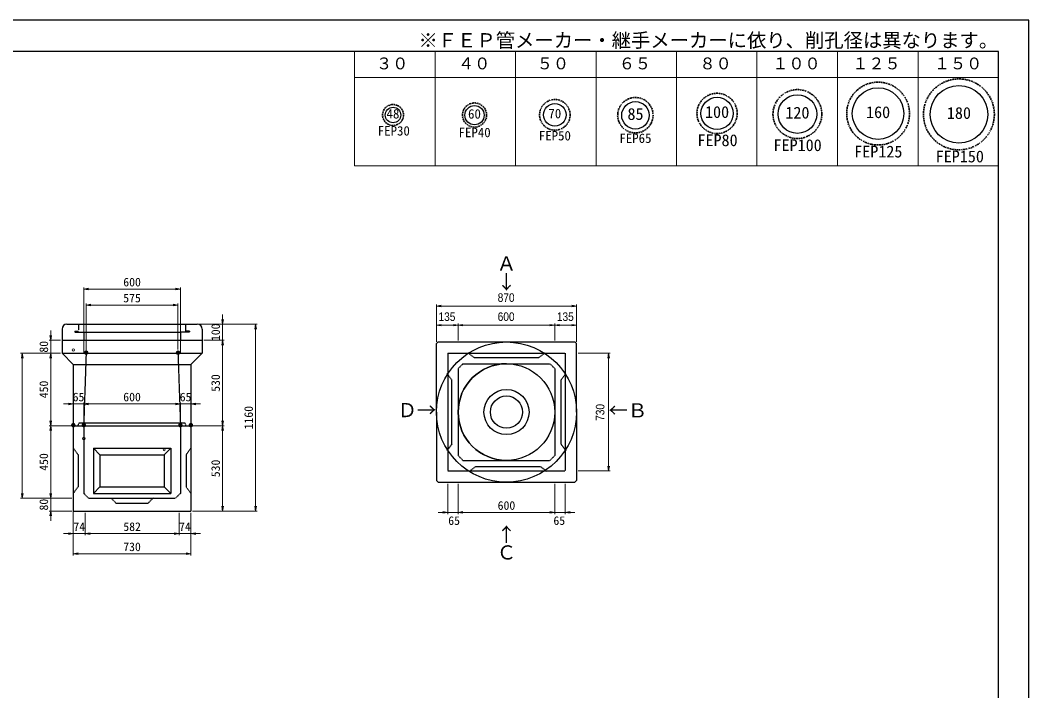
# Model space of a CAD drawing. Units: millimetres, scale not verified. Extents: x -297 to 298, y -210 to 210.
# Drawn here: x -15.3 to 297.9, y 2.4 to 210.5 of the extents above; entities that cross this region are included whole.
import ezdxf
from ezdxf.enums import TextEntityAlignment as Align

# ---------------------------------------------------------------- set-up
doc = ezdxf.new("R2010")
doc.units = ezdxf.units.MM
for name, pattern in [('DASHED', [7.5, 6, -1.5]), ('USER1', [12.95, 6.35, -3.175, 0.25, -3.175]), ('USER2', [4.7625, 3.175, -1.5875])]:
    doc.linetypes.add(name, pattern=pattern)
doc.layers.add('0-0', color=7, linetype='Continuous')
for name, color, linetype, lineweight in [('0-1_0', 9, 'Continuous', 25), ('0-2_dims', 7, 'Continuous', 18), ('0-3_pen1実線', 4, 'Continuous', 13), ('0-4_pen2実線', 3, 'Continuous', 13), ('0-5_pen3実線', 7, 'Continuous', 25), ('0-6_pen4実線', 7, 'Continuous', 25), ('0-7_pen2破線', 3, 'USER2', 25), ('0-8_鉄筋', 7, 'Continuous', 13)]:
    doc.layers.add(name, color=color, linetype=linetype, lineweight=lineweight)
doc.styles.add('ＭＳ ゴシック', font='')
doc.styles.add('ＭＳ Ｐゴシック', font='')
doc.styles.get('ＭＳ ゴシック').set_extended_font_data('MS Gothic')
doc.styles.get('ＭＳ Ｐゴシック').set_extended_font_data('MS PGothic')

# ---------------------------------------------------------------- blocks, each defined once
blk = doc.blocks.new('部分図 1')
at = {"layer": '0-1_0'}
blk.add_lwpolyline([(0, 0), (11898, 0), (11898, 8410), (0, 8410)], close=True, dxfattribs=at)
at = {"layer": '0-2_dims'}
for p, q in [((7709.84, 7506.2), (7709.84, 8214.9)), ((8211.84, 7506.2), (8211.84, 8214.9)), ((8710.84, 7506.2), (8710.84, 8214.9)), ((9210.84, 7506.2), (9210.84, 8214.9)), ((9710.84, 7506.2), (9710.84, 8214.9)), ((10209.84, 7506.2), (10209.84, 8214.9)), ((10710.84, 7506.2), (10710.84, 8214.9)), ((11211.84, 7506.2), (11211.84, 8214.9)), ((11708.84, 7506.2), (11708.84, 8214.9)), ((7709.84, 8055), (11708.84, 8055)), ((11708.84, 7506.2), (7709.84, 7506.2)), ((8289.38, 5532.49), (8289.38, 5344.49)), ((8354.38, 5532.49), (8354.38, 5344.49)), ((8354.38, 5532.49), (8354.38, 5344.49)), ((8954.38, 5532.49), (8954.38, 5344.49)), ((8954.38, 5532.49), (8954.38, 5344.49)), ((9019.38, 5532.49), (9019.38, 5344.49)), ((5964.4, 5372.96), (5964.4, 5212.96)), ((5964.4, 5352.96), (5964.4, 5087.96)), ((6038.72, 5352.96), (6038.72, 5212.96)), ((6038.72, 5352.96), (6038.72, 5212.96)), ((6621.12, 5352.96), (6621.12, 5212.96)), ((6621.12, 5352.96), (6621.12, 5212.96)), ((6694.4, 5352.96), (6694.4, 5212.96)), ((6694.4, 5352.96), (6694.4, 5087.96)), ((8289.38, 5354.49), (8229.38, 5354.49)), ((8289.38, 5354.49), (8354.38, 5354.49)), ((8354.38, 5354.49), (8414.38, 5354.49)), ((8354.38, 5354.49), (8954.38, 5354.49)), ((8954.38, 5354.49), (8894.38, 5354.49)), ((8954.38, 5354.49), (9019.38, 5354.49)), ((9019.38, 5354.49), (9079.38, 5354.49)), ((5964.4, 5222.96), (5904.4, 5222.96)), ((5964.4, 5222.96), (6038.72, 5222.96)), ((6038.72, 5222.96), (6098.72, 5222.96)), ((6038.72, 5222.96), (6621.12, 5222.96)), ((6621.12, 5222.96), (6561.12, 5222.96)), ((6621.12, 5222.96), (6694.4, 5222.96)), ((6694.4, 5222.96), (6754.4, 5222.96)), ((5964.4, 5097.96), (6694.4, 5097.96))]:
    blk.add_line(p, q, dxfattribs=at)
at = {"layer": '0-2_dims', "lineweight": 13}
for p, q in [((8219.38, 6412.49), (8219.38, 6645.49)), ((9089.38, 6412.49), (9089.38, 6645.49)), ((8219.38, 6635.49), (9089.38, 6635.49)), ((8219.38, 6412.49), (8219.38, 6527.07)), ((8354.38, 6517.07), (8219.38, 6517.07)), ((8354.38, 6422.49), (8354.38, 6527.07)), ((8354.38, 6422.49), (8354.38, 6527.07)), ((8354.38, 6517.07), (8954.38, 6517.07)), ((8954.38, 6422.49), (8954.38, 6527.07)), ((8954.38, 6422.49), (8954.38, 6527.07)), ((8954.38, 6517.07), (9089.38, 6517.07)), ((9089.38, 6412.49), (9089.38, 6527.07)), ((9099.38, 6342.49), (9298.38, 6342.49)), ((9288.38, 6342.49), (9288.38, 5612.49)), ((9099.38, 5612.49), (9298.38, 5612.49))]:
    blk.add_line(p, q, dxfattribs=at)
for points in [[(8249.38, 6640.49), (8219.38, 6635.49), (8249.38, 6630.49)], [(9059.38, 6630.49), (9089.38, 6635.49), (9059.38, 6640.49)], [(8249.38, 6522.07), (8219.38, 6517.07), (8249.38, 6512.07)], [(8324.38, 6512.07), (8354.38, 6517.07), (8324.38, 6522.07)], [(8384.38, 6522.07), (8354.38, 6517.07), (8384.38, 6512.07)], [(8924.38, 6512.07), (8954.38, 6517.07), (8924.38, 6522.07)], [(8984.38, 6522.07), (8954.38, 6517.07), (8984.38, 6512.07)], [(9059.38, 6512.07), (9089.38, 6517.07), (9059.38, 6522.07)], [(9293.38, 6312.49), (9288.38, 6342.49), (9283.38, 6312.49)], [(9283.38, 5642.49), (9288.38, 5612.49), (9293.38, 5642.49)]]:
    blk.add_lwpolyline(points, dxfattribs=at)
at = {"layer": '0-2_dims'}
for points in [[(8259.38, 5349.49), (8289.38, 5354.49), (8259.38, 5359.49)], [(8384.38, 5359.49), (8354.38, 5354.49), (8384.38, 5349.49)], [(8384.38, 5359.49), (8354.38, 5354.49), (8384.38, 5349.49)], [(8924.38, 5349.49), (8954.38, 5354.49), (8924.38, 5359.49)], [(8924.38, 5349.49), (8954.38, 5354.49), (8924.38, 5359.49)], [(9049.38, 5359.49), (9019.38, 5354.49), (9049.38, 5349.49)], [(5934.4, 5217.96), (5964.4, 5222.96), (5934.4, 5227.96)], [(6068.72, 5227.96), (6038.72, 5222.96), (6068.72, 5217.96)], [(6068.72, 5227.96), (6038.72, 5222.96), (6068.72, 5217.96)], [(6591.12, 5217.96), (6621.12, 5222.96), (6591.12, 5227.96)], [(6591.12, 5217.96), (6621.12, 5222.96), (6591.12, 5227.96)], [(6724.4, 5227.96), (6694.4, 5222.96), (6724.4, 5217.96)], [(5994.4, 5102.96), (5964.4, 5097.96), (5994.4, 5092.96)], [(6664.4, 5092.96), (6694.4, 5097.96), (6664.4, 5102.96)]]:
    blk.add_lwpolyline(points, dxfattribs=at)
at = {"layer": '0-3_pen1実線'}
blk.add_line((6661.4, 6518.28), (6666.08, 6522.96), dxfattribs=at)
at = {"layer": '0-4_pen2実線'}
for centre, radius in [((5964.4, 6362.96), 8), ((6029.4, 5812.96), 8), ((6529.4, 5742.96), 6)]:
    blk.add_circle(centre, radius, dxfattribs=at)
at = {"layer": '0-5_pen3実線'}
for p, q in [((5924.4, 6522.96), (6734.4, 6522.96)), ((5894.4, 6492.96), (5894.4, 6422.96)), ((6764.4, 6492.96), (6764.4, 6422.96)), ((5894.4, 6422.96), (6764.4, 6422.96)), ((5894.4, 6422.96), (5894.4, 6342.96)), ((6764.4, 6422.96), (6764.4, 6342.96)), ((8219.38, 6402.49), (8229.38, 6412.49)), ((8219.38, 5977.49), (8219.38, 6402.49)), ((8229.38, 6412.49), (9079.38, 6412.49)), ((9089.38, 6402.49), (9079.38, 6412.49)), ((9089.38, 5977.49), (9089.38, 6402.49)), ((5894.4, 6342.96), (6764.4, 6342.96)), ((5964.4, 6272.96), (5894.4, 6342.96)), ((6694.4, 6272.96), (6764.4, 6342.96)), ((5964.4, 6272.96), (6694.4, 6272.96)), ((5964.4, 6272.96), (5964.4, 5892.96)), ((6694.4, 6272.96), (6694.4, 5892.96)), ((8219.38, 5977.49), (8219.38, 5552.49)), ((9089.38, 5977.49), (9089.38, 5552.49)), ((5964.4, 5892.96), (5964.4, 5362.96)), ((5964.4, 5892.96), (6694.4, 5892.96)), ((6694.4, 5892.96), (6694.4, 5362.96)), ((6089.4, 5752.96), (6089.4, 5472.96)), ((6089.4, 5752.96), (6129.4, 5712.96)), ((6089.4, 5752.96), (6329.4, 5752.96)), ((6129.4, 5712.96), (6129.4, 5512.96)), ((6129.4, 5712.96), (6329.4, 5712.96)), ((6329.4, 5752.96), (6569.4, 5752.96)), ((6329.4, 5712.96), (6529.4, 5712.96)), ((6569.4, 5752.96), (6529.4, 5712.96)), ((6529.4, 5712.96), (6529.4, 5512.96)), ((6569.4, 5752.96), (6569.4, 5472.96)), ((6089.4, 5472.96), (6129.4, 5512.96)), ((6129.4, 5512.96), (6329.4, 5512.96)), ((6329.4, 5512.96), (6529.4, 5512.96)), ((6569.4, 5472.96), (6529.4, 5512.96)), ((8219.38, 5552.49), (8229.38, 5542.49)), ((8219.38, 5552.49), (8229.38, 5542.49)), ((8229.38, 5542.49), (9079.38, 5542.49)), ((9089.38, 5552.49), (9079.38, 5542.49)), ((9089.38, 5552.49), (9079.38, 5542.49)), ((6089.4, 5472.96), (6329.4, 5472.96)), ((6329.4, 5472.96), (6569.4, 5472.96)), ((5964.4, 5362.96), (6694.4, 5362.96))]:
    blk.add_line(p, q, dxfattribs=at)
for radius in [435, 300, 140, 100]:
    blk.add_circle((8654.38, 5977.49), radius, dxfattribs=at)
for centre, radius, start, end in [((5924.4, 6492.96), 30, 90, 180), ((6734.4, 6492.96), 30, 0, 90), ((8654.38, 5977.49), 300, 90, 270)]:
    blk.add_arc(centre, radius, start, end, dxfattribs=at)
at = {"layer": '0-6_pen4実線'}
blk.add_lwpolyline([(200, 200), (11709, 200), (11709, 8215), (200, 8215)], close=True, dxfattribs=at)
at = {"layer": '0-7_pen2破線'}
for p, q in [((5997.4, 6522.96), (5997.4, 6487.96)), ((6661.4, 6522.96), (6661.4, 6478.96)), ((5973.4, 6478.96), (5997.4, 6478.96)), ((5973.4, 6478.96), (5973.4, 6472.96)), ((5973.4, 6472.96), (6629.4, 6472.96)), ((6029.4, 6472.96), (6029.4, 6422.96)), ((6685.4, 6472.96), (6629.4, 6472.96)), ((6629.4, 6472.96), (6629.4, 6422.96)), ((6685.4, 6478.96), (6661.4, 6478.96)), ((6685.4, 6478.96), (6685.4, 6472.96)), ((6044, 6343.15), (6029.4, 5907.96)), ((6614.4, 6344), (6629.4, 5907.96)), ((8289.38, 6342.49), (9019.38, 6342.49)), ((8289.38, 6342.49), (8289.38, 5612.49)), ((8454.38, 6315.97), (8414.38, 6345.97)), ((9019.38, 6342.49), (9019.38, 5612.49)), ((8384.38, 6277.49), (8354.38, 6247.49)), ((8384.38, 6277.49), (8924.38, 6277.49)), ((8924.38, 6277.49), (8954.38, 6247.49)), ((8354.38, 6247.49), (8354.38, 5707.49)), ((8954.38, 6247.49), (8954.38, 5707.49)), ((8993.38, 6177.49), (9023.38, 6217.49)), ((8993.38, 5777.49), (8993.38, 6177.49)), ((5994.4, 5892.96), (5999.4, 5907.96)), ((6659.4, 5907.96), (5999.4, 5907.96)), ((6029.4, 5892.96), (6029.4, 5472.96)), ((6629.4, 5892.96), (6629.4, 5472.96)), ((6664.4, 5892.96), (6659.4, 5907.96)), ((8314.38, 5777.49), (8284.38, 5737.49)), ((8993.38, 5777.49), (9023.38, 5737.49)), ((5964.4, 5752.96), (5994.4, 5712.96)), ((8354.38, 5707.49), (8384.38, 5677.49)), ((8954.38, 5707.49), (8924.38, 5677.49)), ((8384.38, 5677.49), (8924.38, 5677.49)), ((8464.38, 5640.49), (8424.38, 5610.49)), ((8464.38, 5640.49), (8864.38, 5640.49)), ((8864.38, 5640.49), (8904.38, 5610.49)), ((8289.38, 5612.49), (9019.38, 5612.49)), ((6029.4, 5472.96), (6059.4, 5442.96)), ((6629.4, 5472.96), (6599.4, 5442.96)), ((6059.4, 5442.96), (6329.4, 5442.96)), ((6199.4, 5442.96), (6229.4, 5412.96)), ((6229.4, 5412.96), (6329.4, 5412.96)), ((6329.4, 5442.96), (6599.4, 5442.96)), ((6329.4, 5412.96), (6429.4, 5412.96)), ((6459.4, 5442.96), (6429.4, 5412.96))]:
    blk.add_line(p, q, dxfattribs=at)
for points in [[(8454.38, 6315.97), (8854.38, 6315.97), (8894.38, 6345.97)], [(8314.38, 5777.49), (8314.38, 6177.49), (8284.38, 6217.49)], [(5994.4, 5712.96), (5994.4, 5512.96), (5964.4, 5472.96)], [(6694.4, 5752.96), (6664.4, 5712.96), (6664.4, 5512.96), (6694.4, 5472.96)]]:
    blk.add_lwpolyline(points, dxfattribs=at)
at = {"layer": '0-8_鉄筋'}
for p, q in [((6029.4, 6432.96), (6029.4, 6750.96)), ((6029.4, 6740.96), (6629.8, 6740.96)), ((6629.8, 6432.96), (6629.8, 6750.96)), ((6044.3, 6353.15), (6044.3, 6651.96)), ((6044.3, 6641.96), (6614.3, 6641.96)), ((6614.3, 6365.16), (6614.3, 6651.96)), ((6891.4, 6522.96), (6891.4, 6582.96)), ((6744.4, 6522.96), (6901.4, 6522.96)), ((6891.4, 6422.96), (6891.4, 6522.96)), ((6901.4, 6522.96), (7106.4, 6522.96)), ((7096.4, 5362.96), (7096.4, 6522.96)), ((5824.4, 6422.96), (5824.4, 6482.96)), ((5884.4, 6422.96), (5814.4, 6422.96)), ((5824.4, 6342.96), (5824.4, 6422.96)), ((6774.4, 6422.96), (6901.4, 6422.96)), ((6784.4, 6422.96), (6901.4, 6422.96)), ((6891.4, 5892.96), (6891.4, 6422.96)), ((6891.4, 6422.96), (6891.4, 6362.96)), ((5856.9, 6342.96), (5637.4, 6342.96)), ((5647.4, 5442.96), (5647.4, 6342.96)), ((5884.4, 6342.96), (5814.4, 6342.96)), ((5884.4, 6342.96), (5814.4, 6342.96)), ((5824.4, 5892.96), (5824.4, 6342.96)), ((5824.4, 6342.96), (5824.4, 6282.96)), ((5964.4, 6027.96), (5904.4, 6027.96)), ((5964.4, 5902.96), (5964.4, 6037.96)), ((5964.4, 6027.96), (6029.4, 6027.96)), ((6029.4, 5907.96), (6029.4, 6037.96)), ((6029.4, 5907.96), (6029.4, 6037.96)), ((6029.4, 6027.96), (6089.4, 6027.96)), ((6029.4, 6027.96), (6629.4, 6027.96)), ((6629.4, 6027.96), (6569.4, 6027.96)), ((6629.4, 5902.96), (6629.4, 6037.96)), ((6629.4, 5902.96), (6629.4, 6037.96)), ((6629.4, 6027.96), (6694.4, 6027.96)), ((6694.4, 5901.46), (6694.4, 6037.96)), ((6694.4, 6027.96), (6754.4, 6027.96)), ((5970.4, 5892.96), (5814.4, 5892.96)), ((5970.4, 5892.96), (5814.4, 5892.96)), ((5824.4, 5442.96), (5824.4, 5892.96)), ((6704.4, 5892.96), (6901.4, 5892.96)), ((6704.4, 5892.96), (6901.4, 5892.96)), ((6891.4, 5362.96), (6891.4, 5892.96)), ((5824.4, 5442.96), (5824.4, 5502.96)), ((5859.4, 5442.96), (5637.4, 5442.96)), ((5954.4, 5442.96), (5814.4, 5442.96)), ((5954.4, 5442.96), (5814.4, 5442.96)), ((5824.4, 5362.96), (5824.4, 5442.96)), ((5954.4, 5362.96), (5814.4, 5362.96)), ((5824.4, 5362.96), (5824.4, 5302.96)), ((6704.4, 5362.96), (6901.4, 5362.96)), ((6901.4, 5362.96), (7106.4, 5362.96))]:
    blk.add_line(p, q, dxfattribs=at)
at = {"layer": '0-8_鉄筋', "color": 3, "linetype": 'DASHED'}
for p, q in [((6029.4, 6422.96), (6029.4, 6343.15)), ((6629.8, 6422.96), (6629.8, 6343.15))]:
    blk.add_line(p, q, dxfattribs=at)
at = {"layer": '0-8_鉄筋'}
for points in [[(6059.4, 6745.96), (6029.4, 6740.96), (6059.4, 6735.96)], [(6599.8, 6735.96), (6629.8, 6740.96), (6599.8, 6745.96)], [(6074.3, 6646.96), (6044.3, 6641.96), (6074.3, 6636.96)], [(6584.3, 6636.96), (6614.3, 6641.96), (6584.3, 6646.96)], [(6886.4, 6552.96), (6891.4, 6522.96), (6896.4, 6552.96)], [(7101.4, 6492.96), (7096.4, 6522.96), (7091.4, 6492.96)], [(5819.4, 6452.96), (5824.4, 6422.96), (5829.4, 6452.96)], [(6896.4, 6392.96), (6891.4, 6422.96), (6886.4, 6392.96)], [(6896.4, 6392.96), (6891.4, 6422.96), (6886.4, 6392.96)], [(5652.4, 6312.96), (5647.4, 6342.96), (5642.4, 6312.96)], [(5829.4, 6312.96), (5824.4, 6342.96), (5819.4, 6312.96)], [(5829.4, 6312.96), (5824.4, 6342.96), (5819.4, 6312.96)], [(5934.4, 6022.96), (5964.4, 6027.96), (5934.4, 6032.96)], [(6059.4, 6032.96), (6029.4, 6027.96), (6059.4, 6022.96)], [(6059.4, 6032.96), (6029.4, 6027.96), (6059.4, 6022.96)], [(6599.4, 6022.96), (6629.4, 6027.96), (6599.4, 6032.96)], [(6599.4, 6022.96), (6629.4, 6027.96), (6599.4, 6032.96)], [(6724.4, 6032.96), (6694.4, 6027.96), (6724.4, 6022.96)], [(5819.4, 5922.96), (5824.4, 5892.96), (5829.4, 5922.96)], [(5829.4, 5862.96), (5824.4, 5892.96), (5819.4, 5862.96)], [(6886.4, 5922.96), (6891.4, 5892.96), (6896.4, 5922.96)], [(6896.4, 5862.96), (6891.4, 5892.96), (6886.4, 5862.96)], [(5642.4, 5472.96), (5647.4, 5442.96), (5652.4, 5472.96)], [(5819.4, 5472.96), (5824.4, 5442.96), (5829.4, 5472.96)], [(5819.4, 5472.96), (5824.4, 5442.96), (5829.4, 5472.96)], [(6886.4, 5392.96), (6891.4, 5362.96), (6896.4, 5392.96)], [(7091.4, 5392.96), (7096.4, 5362.96), (7101.4, 5392.96)], [(5829.4, 5332.96), (5824.4, 5362.96), (5819.4, 5332.96)]]:
    blk.add_lwpolyline(points, dxfattribs=at)
at = {"layer": '0-8_鉄筋', "color": 1, "linetype": 'USER1', "lineweight": 35}
for centre, radius in [((10961.94, 7830.3), 195), ((11463.94, 7825.3), 220.1), ((9961.94, 7831.4), 125), ((10460.94, 7827.3), 151.71), ((8455.94, 7821.3), 75), ((8954.94, 7822.4), 95), ((9454.74, 7820.3), 110), ((7949.94, 7821.4), 65)]:
    blk.add_circle(centre, radius, dxfattribs=at)
at = {"layer": '0-8_鉄筋', "color": 1, "lineweight": 25}
for centre, radius in [((10961.94, 7830.4), 160), ((11463.94, 7825.4), 179.11), ((8954.94, 7822.4), 70), ((9454.94, 7819.4), 85), ((9961.94, 7831.4), 100), ((10460.94, 7827.4), 120), ((7949.94, 7821.4), 48), ((8455.94, 7820.4), 60)]:
    blk.add_circle(centre, radius, dxfattribs=at)
at = {"layer": '0-2_dims', "style": 'ＭＳ ゴシック'}
for s, height, p in [('※ＦＥＰ管メーカー・継手メーカーに依り、削孔径は異なります。', 87.98, (8107.66, 8214.83)), ('３０', 73.31, (7844.84, 8082.9)), ('４０', 73.31, (8353.84, 8082.9)), ('５０', 73.31, (8842.84, 8082.9)), ('６５', 73.31, (9351.84, 8082.9)), ('８０', 73.31, (9852.84, 8082.9)), ('１００', 73.31, (10304.84, 8082.9)), ('１２５', 73.31, (10801.84, 8082.9)), ('１５０', 73.31, (11308.84, 8082.9)), ('600', 53.52, (8599.63, 5354.99)), ('65', 53.52, (8292.88, 5260.99)), ('65', 53.52, (8945.88, 5260.99)), ('74', 53.52, (5965.06, 5223.46)), ('582', 53.52, (6275.17, 5223.46)), ('74', 53.52, (6621.26, 5223.46)), ('730', 53.52, (6274.65, 5098.46))]:
    blk.add_text(s, height=height, dxfattribs=at).set_placement(p, align=Align.BOTTOM_LEFT)
at = {"layer": '0-2_dims', "style": 'ＭＳ Ｐゴシック', "width": 0.9}
for s, p in [('870', (8599.84, 6645.49)), ('135', (8232.34, 6527.07)), ('600', (8599.84, 6527.07)), ('135', (8967.34, 6527.07))]:
    blk.add_text(s, height=53.32, dxfattribs=at).set_placement(p, align=Align.BOTTOM_LEFT)
blk.add_text('730', height=53.32, rotation=90, dxfattribs=at).set_placement((9278.38, 5922.95), align=Align.BOTTOM_LEFT)
at = {"layer": '0-8_鉄筋', "style": 'ＭＳ ゴシック'}
for s, height, p in [('48', 58.65, (7909.74, 7782.3)), ('60', 58.65, (8415.74, 7781.3)), ('70', 58.65, (8914.74, 7783.3)), ('85', 73.31, (9405.74, 7769.1)), ('100', 73.31, (9887.24, 7781.3)), ('120', 73.31, (10386.24, 7777.3)), ('160', 73.31, (10887.24, 7780.3)), ('180', 73.31, (11389.24, 7775.3)), ('FEP30', 58.65, (7854.94, 7676.4)), ('FEP40', 58.65, (8356.74, 7666.2)), ('FEP50', 58.65, (8855.14, 7646)), ('FEP65', 58.65, (9355.34, 7630.3)), ('FEP80', 73.31, (9840.34, 7606.2)), ('FEP100', 73.31, (10312.74, 7575.5)), ('FEP125', 73.31, (10813.74, 7535.9)), ('FEP150', 73.31, (11319.74, 7505.5)), ('Ａ', 87.98, (8594.32, 6829.59)), ('↓', 87.98, (8594.32, 6713.89)), ('600', 53.52, (6274.85, 6741.46)), ('575', 53.52, (6274.55, 6642.46)), ('●', 21.99, (6029.27, 6328.26)), ('●', 21.99, (6599.34, 6327.86)), ('65', 53.52, (5960.4, 6028.46)), ('600', 53.52, (6274.65, 6028.46)), ('65', 53.52, (6625.4, 6028.46)), ('Ｄ→', 87.98, (7978.38, 5919.49)), ('←Ｂ', 87.98, (9288.38, 5917.69)), ('●', 21.99, (5949.22, 5878.26)), ('●', 21.99, (6014.52, 5877.86)), ('●', 21.99, (6614.15, 5877.86)), ('●', 21.99, (6679.35, 5878.16)), ('↑', 87.98, (8594.12, 5147.49)), ('Ｃ', 87.98, (8594.12, 5035.99))]:
    blk.add_text(s, height=height, dxfattribs=at).set_placement(p, align=Align.BOTTOM_LEFT)
for s, p in [('100', (6890.9, 6418.21)), ('80', (5823.9, 6346.46)), ('530', (6890.9, 6103.21)), ('450', (5823.9, 6063.21)), ('1160', (7095.9, 5869.96)), ('450', (5823.9, 5613.21)), ('530', (6890.9, 5573.21)), ('80', (5823.9, 5366.46))]:
    blk.add_text(s, height=53.52, rotation=90, dxfattribs=at).set_placement(p, align=Align.BOTTOM_LEFT)

msp = doc.modelspace()

# ---------------------------------------------------------------- block references
at = {"layer": '0-0', "xscale": 0.05, "yscale": 0.05}
msp.add_blockref('部分図 1', (-297, -210), dxfattribs=at)

doc.saveas('drawing.dxf')
